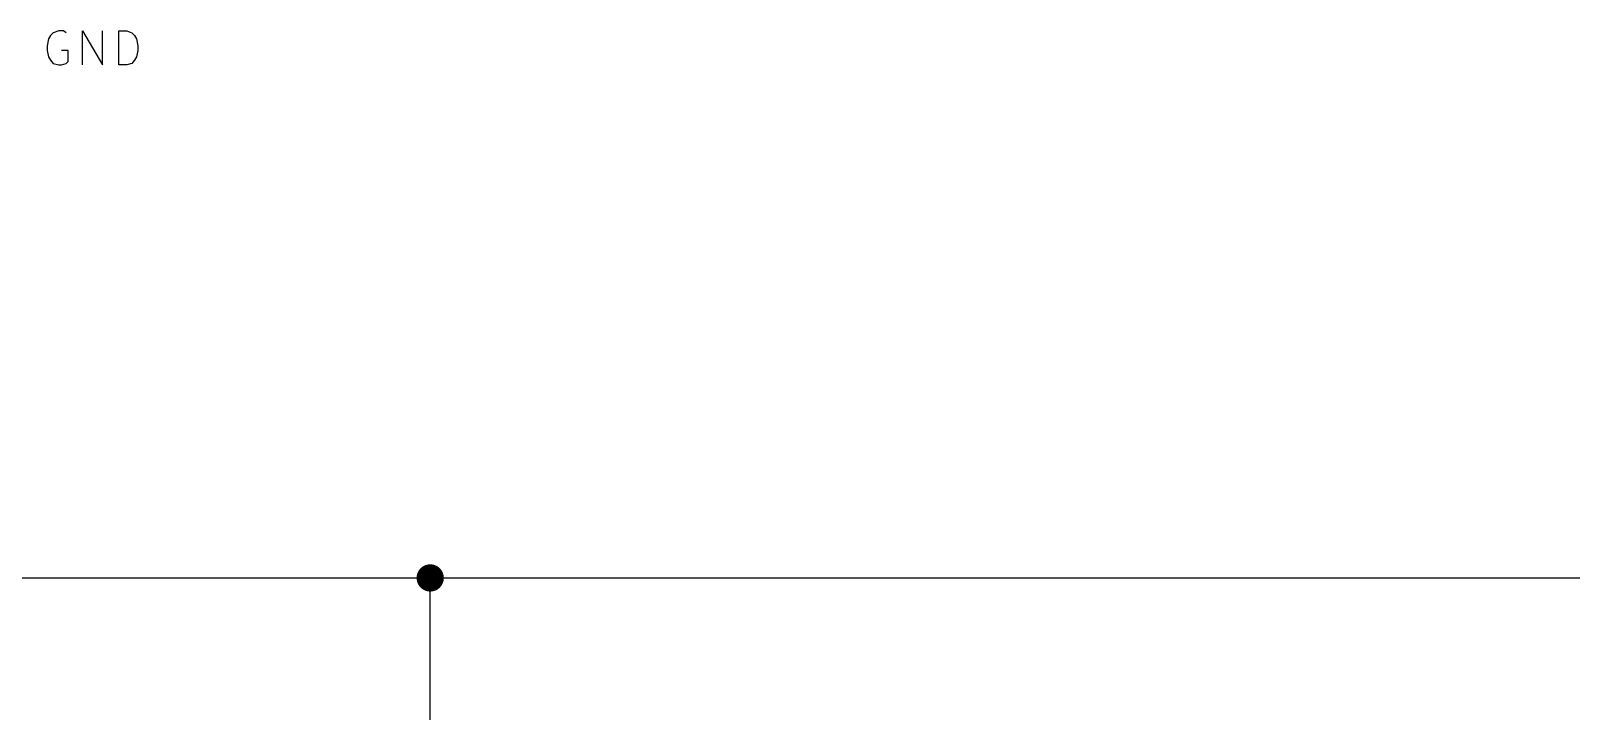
# Model space of a CAD drawing. Extents: x 10 to 410, y -287 to -10.
# Drawn here: x 81.6 to 139, y -180.2 to -154.9 of the extents above; entities that cross this region are included whole.
import ezdxf

# ---------------------------------------------------------------- set-up
doc = ezdxf.new("R2010")
doc.units = 0
doc.header["$MEASUREMENT"] = 0
doc.layers.add('CYAN2', color=4, linetype='CONTINUOUS')
doc.layers.add('GREEN2', color=3, linetype='CONTINUOUS')

msp = doc.modelspace()

# ---------------------------------------------------------------- linework, layer by layer
at = {"layer": 'CYAN2', "linetype": 'CONTINUOUS'}
for p, q in [((82.4738, -154.94), (82.3722, -155.042)), ((82.677, -154.864), (82.4738, -154.94)), ((82.8548, -154.864), (82.677, -154.864)), ((82.9564, -154.94), (82.8548, -154.864)), ((83.566, -156.134), (83.566, -154.864)), ((83.566, -154.864), (84.3026, -156.134)), ((84.3026, -156.134), (84.3026, -154.864)), ((84.9122, -156.134), (84.9122, -154.864)), ((84.9122, -154.864), (85.217, -154.864)), ((85.217, -154.864), (85.3948, -154.94)), ((85.3948, -154.94), (85.4964, -155.042)), ((82.296, -155.169), (82.2452, -155.423)), ((82.2452, -155.423), (82.2452, -155.6)), ((82.3722, -155.042), (82.296, -155.169)), ((85.4964, -155.042), (85.5726, -155.169)), ((85.5726, -155.169), (85.6234, -155.423)), ((85.6234, -155.423), (85.6234, -155.6)), ((82.2452, -155.6), (82.296, -155.829)), ((82.296, -155.829), (82.3722, -155.956)), ((82.3722, -155.956), (82.4738, -156.083)), ((82.4738, -156.083), (82.677, -156.134)), ((82.677, -156.134), (82.7786, -156.134)), ((83.0326, -155.6), (82.7786, -155.6)), ((82.7786, -156.134), (82.9564, -156.083)), ((82.9564, -156.083), (83.0326, -156.007)), ((83.0326, -156.007), (83.0326, -155.6)), ((85.217, -156.134), (84.9122, -156.134)), ((85.3948, -156.083), (85.217, -156.134)), ((85.4964, -155.956), (85.3948, -156.083)), ((85.5726, -155.829), (85.4964, -155.956)), ((85.6234, -155.6), (85.5726, -155.829))]:
    msp.add_line(p, q, dxfattribs=at)
at = {"layer": 'GREEN2', "linetype": 'CONTINUOUS'}
for p, q in [((78.74, -175.26), (96.52, -175.26)), ((96.52, -199.39), (96.52, -175.26)), ((96.52, -175.26), (158.75, -175.26))]:
    msp.add_line(p, q, dxfattribs=at)
at = {"layer": 'GREEN2', "const_width": 0.508}
msp.add_lwpolyline([(96.266, -175.26, 1), (96.774, -175.26, 1)], format="xyb", close=True, dxfattribs=at)

doc.saveas('drawing.dxf')
